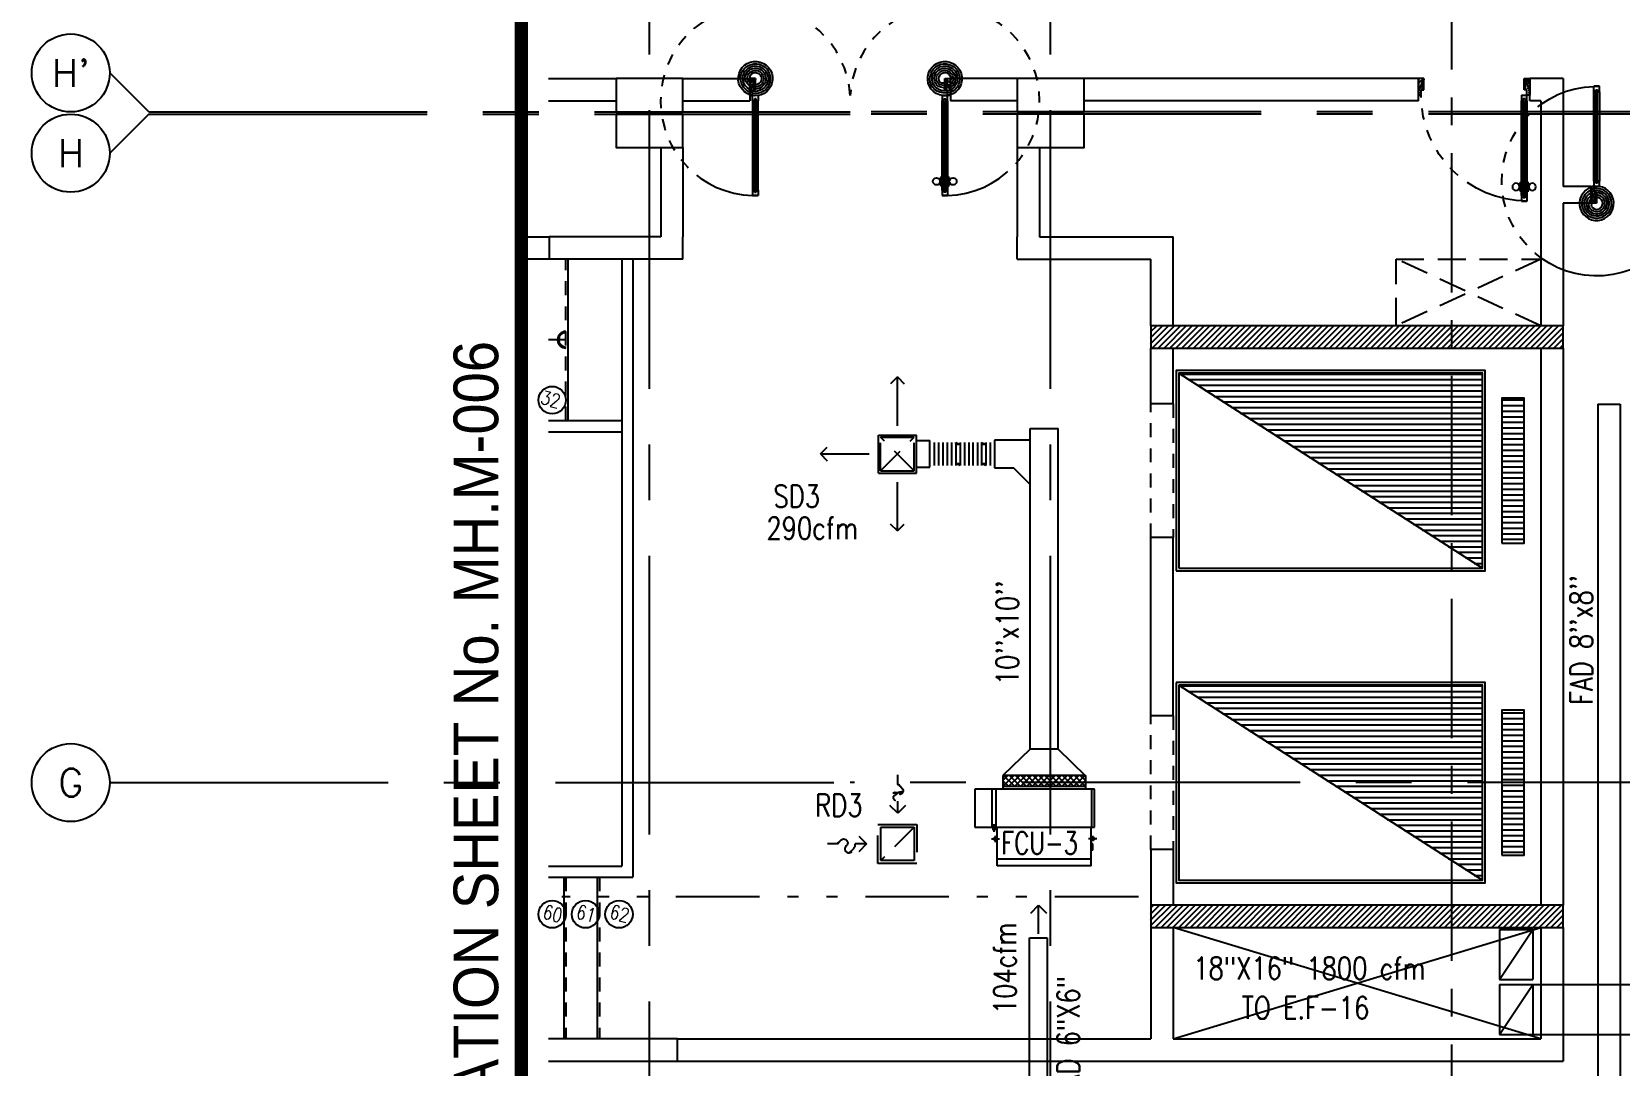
# Model space of a CAD drawing. Extents: x 417866231.7 to 417866328.5, y 43498046.7 to 43498124.2.
# Drawn here: x 417866231.69 to 417866245.95, y 43498072.64 to 43498081.93 of the extents above; entities that cross this region are included whole.
import ezdxf
from ezdxf.enums import TextEntityAlignment as Align

# ---------------------------------------------------------------- set-up
doc = ezdxf.new("R2010")
doc.units = 0
doc.header["$MEASUREMENT"] = 0
for name, pattern in [('2DASHES', [1.7, 0.75, -0.25, 0.1, -0.25, 0.1, -0.25]), ('CENTER', [2, 1.25, -0.25, 0.25, -0.25]), ('CENTER2', [1.125, 0.75, -0.125, 0.125, -0.125]), ('CENTERX2', [4, 2.5, -0.5, 0.5, -0.5]), ('HIDDEN', [0.375, 0.25, -0.125]), ('HIDDEN2', [0.1875, 0.125, -0.0625])]:
    doc.linetypes.add(name, pattern=pattern)
doc.layers.get('0').update_dxf_attribs({"linetype": 'CONTINUOUS'})
for name, color, linetype in [('AX', 9, 'CONTINUOUS'), ('AX-CR', 7, 'CONTINUOUS'), ('AX-TXT', 2, 'CONTINUOUS'), ('AXES', 11, 'CENTERX2'), ('AXES1', 11, 'CENTER'), ('COL', 7, 'CONTINUOUS'), ('DOOR', 9, 'CONTINUOUS'), ('DUCT', 6, 'CONTINUOUS'), ('ELEV', 2, 'CONTINUOUS'), ('EXDUCT', 10, 'CONTINUOUS'), ('FCU', 6, 'CONTINUOUS'), ('HAT', 11, 'CONTINUOUS'), ('HIDDEN', 9, 'HIDDEN2'), ('IND-ES-L', 4, '2DASHES'), ('LIFTS', 9, 'CONTINUOUS'), ('M-AC-FLEX', 7, 'CONTINUOUS'), ('M-EGU.', 2, 'CONTINUOUS'), ('M-TEXT', 2, 'CONTINUOUS'), ('SHAFT', 9, 'CONTINUOUS'), ('STR', 9, 'CONTINUOUS'), ('STR-H', 8, 'HIDDEN2'), ('TEXT-A', 2, 'CONTINUOUS'), ('TXT1', 2, 'CONTINUOUS'), ('WALL', 9, 'CONTINUOUS')]:
    doc.layers.add(name, color=color, linetype=linetype)
doc.styles.add('ROMANS', font='ROMANS.shx', dxfattribs={"width": 0.6})
doc.styles.add('TTXT', font='ARIAL.TTF', dxfattribs={"width": 0.6})

# ---------------------------------------------------------------- blocks, each defined once
blk = doc.blocks.new('D1000')
at = {"layer": 'DOOR', "color": 7, "linetype": 'ByBlock'}
for p, q in [((0, 0), (-150, 0)), ((-150, 0), (-150, -25)), ((-150, 0), (0, 0)), ((0, -50), (-114, 0)), ((0, -50), (-40, 0)), ((0, -50), (0, 0)), ((-1050, -25), (-1100, -25)), ((-1100, -75), (-1100, -25)), ((-1100, -25), (-1100, -75)), ((-1050, -75), (-1100, -75)), ((-1050, -42), (-1070, -42)), ((-1070, -42), (-1070, -58)), ((-1050, -58), (-1070, -58)), ((-1050, -25), (-1050, -42)), ((-1050, -58), (-1050, -75)), ((-928, -18), (-1018, -18)), ((-1018, -25), (-1018, -18)), ((-1018, -75), (-1018, -82)), ((-928, -82), (-1018, -82)), ((-1005, -9), (-940, -9)), ((-1005, -18), (-1005, -9)), ((-1005, -18), (-940, -18)), ((-1005, -82), (-940, -82)), ((-1005, -82), (-1005, -91)), ((-1005, -91), (-940, -91)), ((-940, -18), (-940, -9)), ((-940, -82), (-940, -91)), ((-928, -25), (-928, -18)), ((-928, -75), (-928, -82)), ((-200, -42), (-200, -25)), ((-200, -25), (-150, -25)), ((-180, -42), (-200, -42)), ((-200, -75), (-200, -58)), ((-200, -58), (-180, -58)), ((-150, -75), (-200, -75)), ((-180, -58), (-180, -42)), ((-150, -75), (-150, -25)), ((-150, -25), (-100, -25)), ((-100, -25), (-100, -50)), ((0, -50), (-100, -37)), ((-100, -50), (0, -50)), ((-150, -975), (-100, -975)), ((-150, -1000), (-150, -975)), ((0, -950), (-114, -1000)), ((-100, -975), (-100, -950)), ((0, -950), (-100, -963)), ((-100, -950), (0, -950)), ((0, -950), (-40, -1000)), ((0, -950), (0, -1000)), ((-150, -1000), (0, -1000)), ((0, -1000), (-150, -1000))]:
    blk.add_line(p, q, dxfattribs=at)
at = {"layer": 'DOOR', "linetype": 'ByBlock'}
for p, q in [((-200, -25), (-1050, -25)), ((-200, -42), (-1050, -42)), ((-200, -58), (-1050, -58)), ((-1050, -75), (-200, -75))]:
    blk.add_line(p, q, dxfattribs=at)
at = {"layer": 'DOOR', "color": 7, "linetype": 'ByBlock'}
for centre in [(-973, 23), (-973, -124)]:
    blk.add_circle(centre, 32.4, dxfattribs=at)
for centre, radius, start, end in [((0, -50), 134, 158.1598, 169.28), ((0, -50), 74.4, 137.7764, 180), ((0, -50), 54.4, 113.2074, 180), ((0, -50), 154, 161.1053, 166.2858), ((0, -50), 114, 154.0838, 167.3774), ((0, -50), 94.4, 148.0182, 180), ((0, -50), 34.4, 90, 180), ((0, -50), 14.4, 90, 180), ((0, -950), 154, 193.7142, 198.8947), ((0, -950), 134, 190.72, 201.8402), ((0, -950), 94.4, 180, 211.9818), ((0, -950), 74.4, 180, 222.2236), ((0, -950), 54.4, 180, 246.7926), ((0, -950), 34.4, 180, 270), ((0, -950), 14.4, 180, 270)]:
    blk.add_arc(centre, radius, start, end, dxfattribs=at)
at = {"layer": 'DOOR', "linetype": 'HIDDEN', "ltscale": 0.5}
blk.add_arc((-149, -24), 951, 180.0434, 269.9667, dxfattribs=at)
blk = doc.blocks.new('A$C272A55A0')
at = {"layer": 'DOOR', "color": 0, "linetype": 'ByBlock'}
for p, q in [((0, 900), (0, 1050)), ((50, 1050), (0, 1050)), ((50, 950), (50, 1050)), ((1750, 950), (1750, 1050)), ((1750, 1050), (1800, 1050)), ((1800, 1050), (1800, 900)), ((0, 900), (25, 900)), ((25, 950), (50, 950)), ((25, 900), (25, 950)), ((75, 900), (25, 900)), ((25, 850), (25, 900)), ((58, 870), (42, 870)), ((42, 870), (42, 850)), ((58, 850), (58, 870)), ((75, 900), (75, 850)), ((1725, 900), (1775, 900)), ((1725, 900), (1725, 850)), ((1742, 870), (1758, 870)), ((1742, 850), (1742, 870)), ((1775, 950), (1750, 950)), ((1758, 870), (1758, 850)), ((1775, 900), (1775, 950)), ((1800, 900), (1775, 900)), ((1775, 850), (1775, 900)), ((42, 850), (25, 850)), ((75, 850), (58, 850)), ((1725, 850), (1742, 850)), ((1758, 850), (1775, 850)), ((1718, 160), (1709, 160)), ((1709, 95), (1709, 160)), ((1725, 173), (1718, 173)), ((1718, 173), (1718, 83)), ((1718, 95), (1718, 160)), ((1775, 173), (1782, 173)), ((1782, 173), (1782, 83)), ((1782, 160), (1791, 160)), ((1782, 95), (1782, 160)), ((1791, 95), (1791, 160)), ((25, 50), (42, 50)), ((25, 50), (25, 0)), ((25, 0), (75, 0)), ((75, 0), (25, 0)), ((42, 50), (42, 30)), ((42, 30), (58, 30)), ((58, 50), (75, 50)), ((58, 50), (58, 30)), ((75, 50), (75, 0)), ((1718, 95), (1709, 95)), ((1725, 83), (1718, 83)), ((1742, 50), (1725, 50)), ((1725, 50), (1725, 0)), ((1775, 0), (1725, 0)), ((1725, 0), (1775, 0)), ((1742, 50), (1742, 30)), ((1758, 30), (1742, 30)), ((1775, 50), (1758, 50)), ((1758, 50), (1758, 30)), ((1775, 83), (1782, 83)), ((1775, 50), (1775, 0)), ((1782, 95), (1791, 95))]:
    blk.add_line(p, q, dxfattribs=at)
at = {"layer": 'DOOR', "color": 9, "linetype": 'ByBlock'}
for p, q in [((50, 1050), (0, 1010)), ((50, 1050), (0, 937)), ((50, 1050), (37, 950)), ((1750, 1050), (1800, 1010)), ((1750, 1050), (1800, 937)), ((1750, 1050), (1763, 950))]:
    blk.add_line(p, q, dxfattribs=at)
at = {"layer": 'DOOR', "linetype": 'ByBlock'}
for p, q in [((25, 850), (25, 50)), ((42, 850), (42, 50)), ((58, 850), (58, 50)), ((75, 50), (75, 850)), ((1725, 50), (1725, 850)), ((1742, 850), (1742, 50)), ((1758, 850), (1758, 50)), ((1775, 850), (1775, 50))]:
    blk.add_line(p, q, dxfattribs=at)
at = {"layer": 'DOOR', "color": 0, "linetype": 'ByBlock'}
for centre in [(1676, 128), (1824, 128)]:
    blk.add_circle(centre, 32.4, dxfattribs=at)
at = {"layer": 'DOOR', "color": 9, "linetype": 'ByBlock'}
for centre, radius, start, end in [((50, 1050), 54.4, 203.2074, 270), ((50, 1050), 34.4, 180, 270), ((50, 1050), 14.4, 180, 270), ((1750, 1050), 14.4, 270, 0), ((1750, 1050), 34.4, 270, 0), ((1750, 1050), 54.4, 270, 336.7926), ((50, 1050), 74.4, 227.7764, 270), ((50, 1050), 94.4, 238.0182, 270), ((50, 1050), 114, 244.0838, 257.3774), ((50, 1050), 134, 248.1598, 259.28), ((50, 1050), 154, 251.1053, 256.2858), ((1750, 1050), 74.4, 270, 312.2236), ((1750, 1050), 94.4, 270, 301.9818), ((1750, 1050), 114, 282.6226, 295.9162), ((1750, 1050), 134, 280.72, 291.8402), ((1750, 1050), 154, 283.7142, 288.8947)]:
    blk.add_arc(centre, radius, start, end, dxfattribs=at)
at = {"layer": 'DOOR', "linetype": 'HIDDEN', "ltscale": 0.5}
for centre, start, end in [((50, 851), 268.3174, 3.2965), ((1750, 851), 176.7035, 271.6826)]:
    blk.add_arc(centre, 851, start, end, dxfattribs=at)
at = {"layer": 'WALL', "linetype": 'ByBlock'}
blk.add_line((1800, 900), (1800, 1050), dxfattribs=at)
blk = doc.blocks.new('*X52')
at = {"color": 0}
for p, q in [((503899, 131750), (506612, 131750)), ((503977, 131700), (506612, 131700)), ((504055, 131650), (506612, 131650)), ((504132, 131600), (506612, 131600)), ((504210, 131550), (506612, 131550)), ((504288, 131500), (506612, 131500)), ((504366, 131450), (506612, 131450)), ((504444, 131400), (506612, 131400)), ((504522, 131350), (506612, 131350)), ((504600, 131300), (506612, 131300)), ((504677, 131250), (506612, 131250)), ((504755, 131200), (506612, 131200)), ((504833, 131150), (506612, 131150)), ((504911, 131100), (506612, 131100)), ((504989, 131050), (506612, 131050)), ((505067, 131000), (506612, 131000)), ((505145, 130950), (506612, 130950)), ((505222, 130900), (506612, 130900)), ((505300, 130850), (506612, 130850)), ((505378, 130800), (506612, 130800)), ((505456, 130750), (506612, 130750)), ((505534, 130700), (506612, 130700)), ((505612, 130650), (506612, 130650)), ((505690, 130600), (506612, 130600)), ((505767, 130550), (506612, 130550)), ((505845, 130500), (506612, 130500)), ((505923, 130450), (506612, 130450)), ((506001, 130400), (506612, 130400)), ((506079, 130350), (506612, 130350)), ((506157, 130300), (506612, 130300)), ((506235, 130250), (506612, 130250)), ((506312, 130200), (506612, 130200)), ((506390, 130150), (506612, 130150)), ((506468, 130100), (506612, 130100)), ((506546, 130050), (506612, 130050))]:
    blk.add_line(p, q, dxfattribs=at)
blk = doc.blocks.new('C5')
at = {"layer": 'HAT', "linetype": 'ByBlock'}
h = blk.add_hatch(dxfattribs=at)
h.set_pattern_fill('ANSI31', color=256, scale=300, style=0)
h.set_pattern_definition([(45, (-223356.182, -51411.005), (-26.516504, 26.516504), [])])
h.paths.add_polyline_path([(300, 300), (0, 300), (0, 0), (300, 0)])
h.paths.add_polyline_path([(600, 300), (300, 300), (300, 0), (600, 0)])
at = {"layer": 'COL'}
blk.add_lwpolyline([(600, 300), (0, 300), (0, 0), (600, 0)], close=True, dxfattribs=at)
blk = doc.blocks.new('*X51')
at = {"color": 0}
for p, q in [((140176, 227700), (140376, 227700)), ((140176, 227650), (140376, 227650)), ((140176, 227600), (140376, 227600)), ((140176, 227550), (140376, 227550)), ((140176, 227500), (140376, 227500)), ((140176, 227450), (140376, 227450)), ((140176, 227400), (140376, 227400)), ((140176, 227350), (140376, 227350)), ((140176, 227300), (140376, 227300)), ((140176, 227250), (140376, 227250)), ((140176, 227200), (140376, 227200)), ((140176, 227150), (140376, 227150)), ((140176, 227100), (140376, 227100)), ((140176, 227050), (140376, 227050)), ((140176, 227000), (140376, 227000)), ((140176, 226950), (140376, 226950)), ((140176, 226900), (140376, 226900)), ((140176, 226850), (140376, 226850)), ((140176, 226800), (140376, 226800)), ((140176, 226750), (140376, 226750)), ((140176, 226700), (140376, 226700)), ((140176, 226650), (140376, 226650)), ((140176, 226600), (140376, 226600)), ((140176, 226550), (140376, 226550)), ((140176, 226500), (140376, 226500)), ((140176, 226450), (140376, 226450))]:
    blk.add_line(p, q, dxfattribs=at)
blk = doc.blocks.new('*X57')
at = {"color": 0}
for p, q in [((197839, 143639), (197999, 143800)), ((197839, 143692), (197946, 143800)), ((197839, 143745), (197893, 143800)), ((197853, 143600), (198053, 143800)), ((197906, 143600), (198106, 143800)), ((197959, 143600), (198159, 143800)), ((198012, 143600), (198212, 143800)), ((198065, 143600), (198265, 143800)), ((198118, 143600), (198318, 143800)), ((198171, 143600), (198371, 143800)), ((198224, 143600), (198424, 143800)), ((198277, 143600), (198477, 143800)), ((198330, 143600), (198530, 143800)), ((198383, 143600), (198583, 143800)), ((198436, 143600), (198636, 143800)), ((198489, 143600), (198689, 143800)), ((198542, 143600), (198742, 143800)), ((198595, 143600), (198795, 143800)), ((198648, 143600), (198848, 143800)), ((198701, 143600), (198901, 143800)), ((198754, 143600), (198954, 143800)), ((198807, 143600), (199007, 143800)), ((198860, 143600), (199060, 143800)), ((198913, 143600), (199113, 143800)), ((198966, 143600), (199166, 143800)), ((199019, 143600), (199219, 143800)), ((199072, 143600), (199272, 143800)), ((199125, 143600), (199325, 143800)), ((199178, 143600), (199378, 143800)), ((199231, 143600), (199431, 143800)), ((199284, 143600), (199484, 143800)), ((199337, 143600), (199537, 143800)), ((199390, 143600), (199590, 143800)), ((199443, 143600), (199643, 143800)), ((199497, 143600), (199697, 143800)), ((199550, 143600), (199750, 143800)), ((199603, 143600), (199803, 143800)), ((199656, 143600), (199856, 143800)), ((199709, 143600), (199909, 143800)), ((199762, 143600), (199962, 143800)), ((199815, 143600), (200015, 143800)), ((199868, 143600), (200068, 143800)), ((199921, 143600), (200121, 143800)), ((199974, 143600), (200174, 143800)), ((200027, 143600), (200227, 143800)), ((200080, 143600), (200280, 143800)), ((200133, 143600), (200333, 143800)), ((200186, 143600), (200386, 143800)), ((200239, 143600), (200439, 143800)), ((200292, 143600), (200492, 143800)), ((200345, 143600), (200545, 143800)), ((200398, 143600), (200598, 143800)), ((200451, 143600), (200651, 143800)), ((200504, 143600), (200704, 143800)), ((200557, 143600), (200757, 143800)), ((200610, 143600), (200810, 143800)), ((200663, 143600), (200863, 143800)), ((200716, 143600), (200916, 143800)), ((200769, 143600), (200969, 143800)), ((200822, 143600), (201022, 143800)), ((200875, 143600), (201075, 143800)), ((200928, 143600), (201128, 143800)), ((200981, 143600), (201181, 143800)), ((201034, 143600), (201234, 143800)), ((201088, 143600), (201288, 143800)), ((201141, 143600), (201341, 143800)), ((201194, 143600), (201394, 143800)), ((201247, 143600), (201447, 143800)), ((201300, 143600), (201500, 143800)), ((201353, 143600), (201539, 143786)), ((201406, 143600), (201539, 143733)), ((201459, 143600), (201539, 143680)), ((201512, 143600), (201539, 143627))]:
    blk.add_line(p, q, dxfattribs=at)
blk = doc.blocks.new('*X62')
at = {"color": 0}
for p, q in [((197839, 138813), (198025, 139000)), ((197839, 138866), (197972, 139000)), ((197839, 138919), (197919, 139000)), ((197839, 138972), (197866, 139000)), ((197879, 138800), (198079, 139000)), ((197932, 138800), (198132, 139000)), ((197985, 138800), (198185, 139000)), ((198038, 138800), (198238, 139000)), ((198091, 138800), (198291, 139000)), ((198144, 138800), (198344, 139000)), ((198197, 138800), (198397, 139000)), ((198250, 138800), (198450, 139000)), ((198303, 138800), (198503, 139000)), ((198356, 138800), (198556, 139000)), ((198409, 138800), (198609, 139000)), ((198462, 138800), (198662, 139000)), ((198515, 138800), (198715, 139000)), ((198568, 138800), (198768, 139000)), ((198621, 138800), (198821, 139000)), ((198674, 138800), (198874, 139000)), ((198727, 138800), (198927, 139000)), ((198780, 138800), (198980, 139000)), ((198833, 138800), (199033, 139000)), ((198886, 138800), (199086, 139000)), ((198939, 138800), (199139, 139000)), ((198992, 138800), (199192, 139000)), ((199045, 138800), (199245, 139000)), ((199098, 138800), (199298, 139000)), ((199151, 138800), (199351, 139000)), ((199204, 138800), (199404, 139000)), ((199257, 138800), (199457, 139000)), ((199310, 138800), (199510, 139000)), ((199363, 138800), (199563, 139000)), ((199416, 138800), (199616, 139000)), ((199469, 138800), (199669, 139000)), ((199523, 138800), (199723, 139000)), ((199576, 138800), (199776, 139000)), ((199629, 138800), (199829, 139000)), ((199682, 138800), (199882, 139000)), ((199735, 138800), (199935, 139000)), ((199788, 138800), (199988, 139000)), ((199841, 138800), (200041, 139000)), ((199894, 138800), (200094, 139000)), ((199947, 138800), (200147, 139000)), ((200000, 138800), (200200, 139000)), ((200053, 138800), (200253, 139000)), ((200106, 138800), (200306, 139000)), ((200159, 138800), (200359, 139000)), ((200212, 138800), (200412, 139000)), ((200265, 138800), (200465, 139000)), ((200318, 138800), (200518, 139000)), ((200371, 138800), (200571, 139000)), ((200424, 138800), (200624, 139000)), ((200477, 138800), (200677, 139000)), ((200530, 138800), (200730, 139000)), ((200583, 138800), (200783, 139000)), ((200636, 138800), (200836, 139000)), ((200689, 138800), (200889, 139000)), ((200742, 138800), (200942, 139000)), ((200795, 138800), (200995, 139000)), ((200848, 138800), (201048, 139000)), ((200901, 138800), (201101, 139000)), ((200954, 138800), (201154, 139000)), ((201007, 138800), (201207, 139000)), ((201060, 138800), (201260, 139000)), ((201114, 138800), (201314, 139000)), ((201167, 138800), (201367, 139000)), ((201220, 138800), (201420, 139000)), ((201273, 138800), (201473, 139000)), ((201326, 138800), (201526, 139000)), ((201379, 138800), (201539, 138960)), ((201432, 138800), (201539, 138907)), ((201485, 138800), (201539, 138854))]:
    blk.add_line(p, q, dxfattribs=at)
blk = doc.blocks.new('AXL')
at = {"layer": 'AX-CR'}
blk.add_circle((-350, 0), 350, dxfattribs=at)
at = {"layer": 'AX-TXT', "style": 'ROMANS'}
blk.add_attdef('AX', text='', height=250, dxfattribs=at).set_placement((-350, 0), align=Align.MIDDLE)
blk = doc.blocks.new('*X29')
at = {"color": 0}
for p, q in [((16890, -2467), (16943, -2414)), ((16890, -2520), (16990, -2420)), ((16990, -2512), (16892, -2414)), ((16990, -2459), (16945, -2414)), ((16990, -2565), (16890, -2465)), ((16890, -2573), (16990, -2473)), ((16990, -2619), (16890, -2519)), ((16890, -2626), (16990, -2526)), ((16990, -2672), (16890, -2572)), ((16890, -2679), (16990, -2579)), ((16990, -2725), (16890, -2625)), ((16890, -2732), (16990, -2632)), ((16990, -2778), (16890, -2678)), ((16890, -2785), (16990, -2685)), ((16990, -2831), (16890, -2731)), ((16890, -2838), (16990, -2738)), ((16990, -2884), (16890, -2784)), ((16890, -2891), (16990, -2791)), ((16990, -2937), (16890, -2837)), ((16890, -2944), (16990, -2844)), ((16990, -2990), (16890, -2890)), ((16890, -2997), (16990, -2897)), ((16990, -3043), (16890, -2943)), ((16890, -3050), (16990, -2950)), ((16990, -3096), (16890, -2996)), ((16890, -3103), (16990, -3003)), ((16990, -3149), (16890, -3049)), ((16944, -3155), (16890, -3102)), ((16892, -3155), (16990, -3056)), ((16945, -3155), (16990, -3109))]:
    blk.add_line(p, q, dxfattribs=at)
blk = doc.blocks.new('WHE06')
at = {"color": 3}
for p, q in [((689, 622), (346, 622)), ((346, 622), (346, 469)), ((689, 469), (689, 622)), ((212, 437), (269, 437)), ((232, 452), (232, 422)), ((232, 452), (252, 452)), ((242, 472), (242, 399)), ((252, 452), (252, 422)), ((305, 448), (373, 448)), ((321, 458), (321, 438)), ((321, 458), (346, 458)), ((321, 438), (346, 438)), ((346, 430), (689, 430)), ((60, -422), (60, 422)), ((811, 371), (689, 371)), ((711, -371), (711, 371)), ((811, -371), (811, 371)), ((142, -437), (142, -422)), ((197, -437), (197, -422)), ((232, -452), (232, -422)), ((242, -472), (242, -399)), ((252, -452), (252, -422)), ((811, -371), (689, -371)), ((142, -437), (197, -437)), ((221, -437), (269, -437)), ((232, -452), (252, -452)), ((346, -430), (689, -430))]:
    blk.add_line(p, q, dxfattribs=at)
at = {"color": 6}
for p, q in [((346, 469), (346, -451)), ((689, 469), (346, 469)), ((689, -451), (689, 469)), ((0, -422), (0, 422)), ((0, 422), (346, 422)), ((0, -422), (346, -422)), ((346, -451), (689, -451))]:
    blk.add_line(p, q, dxfattribs=at)
at = {"color": 11}
blk.add_blockref('*X29', (-16179, 2784), dxfattribs=at)

msp = doc.modelspace()

# ---------------------------------------------------------------- linework, layer by layer
at = {"layer": 'AXES'}
for p, q in [((417866237.239, 43498046.724), (417866237.239, 43498123.537)), ((417866240.839, 43498046.724), (417866240.839, 43498123.537)), ((417866232.744, 43498081.209), (417866232.394, 43498081.559)), ((417866232.744, 43498081.189), (417866232.394, 43498080.839)), ((417866232.744, 43498081.209), (417866239.039, 43498081.209)), ((417866232.744, 43498081.189), (417866239.039, 43498081.189)), ((417866306.729, 43498081.209), (417866239.039, 43498081.209)), ((417866306.729, 43498081.189), (417866239.039, 43498081.189)), ((417866232.394, 43498075.189), (417866239.039, 43498075.189)), ((417866307.079, 43498075.189), (417866239.039, 43498075.189))]:
    msp.add_line(p, q, dxfattribs=at)
at = {"layer": 'AXES1'}
msp.add_line((417866244.439, 43498053.589), (417866244.439, 43498112.409), dxfattribs=at)
at = {"layer": 'COL'}
for p, q in [((417866237.489, 43498072.889), (417866241.739, 43498072.889)), ((417866237.489, 43498072.689), (417866241.739, 43498072.689))]:
    msp.add_line(p, q, dxfattribs=at)
for points in [[(417866236.114, 43498080.089), (417866236.339, 43498080.089), (417866236.339, 43498079.889), (417866236.131, 43498079.889)], [(417866242.303, 43498074.089), (417866241.739, 43498074.089), (417866241.739, 43498073.889)], [(417866245.439, 43498073.889), (417866245.439, 43498074.089)], [(417866236.332, 43498072.689), (417866237.489, 43498072.689), (417866237.489, 43498072.889), (417866236.332, 43498072.889)]]:
    msp.add_lwpolyline(points, dxfattribs=at)
for points in [[(417866241.739, 43498079.289), (417866241.739, 43498079.089), (417866245.439, 43498079.089), (417866245.439, 43498079.289)], [(417866241.739, 43498074.089), (417866241.739, 43498073.889), (417866245.439, 43498073.889), (417866245.439, 43498074.089)]]:
    msp.add_lwpolyline(points, close=True, dxfattribs=at)
at = {"layer": 'DUCT', "linetype": 'ByBlock'}
for p, q in [((417866245.75, 43498078.585), (417866245.95, 43498078.585)), ((417866245.75, 43498078.585), (417866245.75, 43498072.151)), ((417866245.95, 43498078.585), (417866245.95, 43498072.151)), ((417866240.655, 43498075.489), (417866240.655, 43498078.368)), ((417866240.655, 43498078.368), (417866240.905, 43498078.368)), ((417866240.905, 43498075.489), (417866240.905, 43498078.368)), ((417866240.655, 43498075.489), (417866240.409, 43498075.254)), ((417866240.905, 43498075.489), (417866240.655, 43498075.489)), ((417866240.905, 43498075.489), (417866241.15, 43498075.254))]:
    msp.add_line(p, q, dxfattribs=at)
at = {"layer": 'DUCT'}
for p, q in [((417866240.336, 43498078.264), (417866240.336, 43498078.014)), ((417866240.655, 43498078.264), (417866240.336, 43498078.264)), ((417866240.336, 43498078.014), (417866240.505, 43498078.014)), ((417866240.655, 43498077.864), (417866240.505, 43498078.014)), ((417866240.648, 43498073.796), (417866240.808, 43498073.796)), ((417866240.648, 43498070.963), (417866240.648, 43498073.796)), ((417866240.808, 43498073.796), (417866240.808, 43498071.043))]:
    msp.add_line(p, q, dxfattribs=at)
at = {"layer": 'ELEV', "linetype": 'CENTER2', "const_width": 0.12}
msp.add_lwpolyline([(417866236.089, 43498051.27), (417866236.089, 43498114.809)], dxfattribs=at)
at = {"layer": 'EXDUCT', "linetype": 'ByBlock'}
for p, q in [((417866244.867, 43498073.871), (417866245.167, 43498073.871)), ((417866244.867, 43498073.871), (417866244.867, 43498073.421)), ((417866245.167, 43498073.871), (417866245.167, 43498073.421)), ((417866244.867, 43498073.421), (417866245.167, 43498073.421)), ((417866244.867, 43498073.378), (417866244.867, 43498072.928)), ((417866244.867, 43498073.378), (417866248.178, 43498073.378)), ((417866245.167, 43498073.378), (417866245.167, 43498072.928)), ((417866244.867, 43498072.928), (417866248.178, 43498072.928))]:
    msp.add_line(p, q, dxfattribs=at)
at = {"layer": 'EXDUCT', "color": 2, "linetype": 'ByBlock'}
for p, q in [((417866244.867, 43498073.421), (417866245.167, 43498073.871)), ((417866244.867, 43498072.928), (417866245.167, 43498073.378))]:
    msp.add_line(p, q, dxfattribs=at)
at = {"layer": 'HIDDEN'}
for p, q in [((417866241.739, 43498077.389), (417866241.739, 43498078.589)), ((417866241.739, 43498077.389), (417866241.739, 43498078.589)), ((417866241.939, 43498078.589), (417866241.939, 43498077.389)), ((417866241.939, 43498078.589), (417866241.939, 43498077.389)), ((417866241.739, 43498074.589), (417866241.739, 43498075.789)), ((417866241.739, 43498074.589), (417866241.739, 43498075.789)), ((417866241.939, 43498075.789), (417866241.939, 43498074.589)), ((417866241.939, 43498075.789), (417866241.939, 43498074.589))]:
    msp.add_line(p, q, dxfattribs=at)
at = {"layer": 'IND-ES-L'}
msp.add_line((417866241.626, 43498074.165), (417866236.451, 43498074.165), dxfattribs=at)
at = {"layer": 'LIFTS'}
for p, q in [((417866241.989, 43498078.864), (417866244.714, 43498077.114)), ((417866241.989, 43498076.064), (417866244.714, 43498074.314))]:
    msp.add_line(p, q, dxfattribs=at)
for points in [[(417866241.964, 43498077.089), (417866244.739, 43498077.089), (417866244.739, 43498078.889), (417866241.964, 43498078.889)], [(417866241.989, 43498077.114), (417866244.714, 43498077.114), (417866244.714, 43498078.864), (417866241.989, 43498078.864)], [(417866244.889, 43498077.339), (417866245.089, 43498077.339), (417866245.089, 43498078.639), (417866244.889, 43498078.639)], [(417866241.964, 43498076.089), (417866241.964, 43498074.289), (417866244.739, 43498074.289), (417866244.739, 43498076.089)], [(417866241.989, 43498076.064), (417866241.989, 43498074.314), (417866244.714, 43498074.314), (417866244.714, 43498076.064)], [(417866244.889, 43498074.539), (417866245.089, 43498074.539), (417866245.089, 43498075.839), (417866244.889, 43498075.839)]]:
    msp.add_lwpolyline(points, close=True, dxfattribs=at)
at = {"layer": 'M-AC-FLEX', "color": 11}
for p, q in [((417866239.793, 43498078.243), (417866239.793, 43498078.035)), ((417866239.832, 43498078.243), (417866239.832, 43498078.035)), ((417866239.871, 43498078.243), (417866239.871, 43498078.035)), ((417866239.91, 43498078.243), (417866239.91, 43498078.035)), ((417866239.949, 43498078.243), (417866239.949, 43498078.035)), ((417866239.987, 43498078.243), (417866239.987, 43498078.035)), ((417866239.987, 43498078.243), (417866239.987, 43498078.035)), ((417866240.026, 43498078.243), (417866240.026, 43498078.035)), ((417866240.026, 43498078.243), (417866240.026, 43498078.035)), ((417866240.065, 43498078.243), (417866240.065, 43498078.035)), ((417866240.065, 43498078.243), (417866240.065, 43498078.035)), ((417866240.104, 43498078.243), (417866240.104, 43498078.035)), ((417866240.104, 43498078.243), (417866240.104, 43498078.035)), ((417866240.104, 43498078.243), (417866240.104, 43498078.035)), ((417866240.104, 43498078.243), (417866240.104, 43498078.035)), ((417866240.142, 43498078.243), (417866240.142, 43498078.035)), ((417866240.142, 43498078.243), (417866240.142, 43498078.035)), ((417866240.142, 43498078.243), (417866240.142, 43498078.035)), ((417866240.142, 43498078.243), (417866240.142, 43498078.035)), ((417866240.181, 43498078.243), (417866240.181, 43498078.035)), ((417866240.181, 43498078.243), (417866240.181, 43498078.035)), ((417866240.219, 43498078.243), (417866240.219, 43498078.035)), ((417866240.219, 43498078.243), (417866240.219, 43498078.035)), ((417866240.258, 43498078.243), (417866240.258, 43498078.035)), ((417866240.258, 43498078.243), (417866240.258, 43498078.035)), ((417866240.297, 43498078.243), (417866240.297, 43498078.035)), ((417866240.336, 43498078.243), (417866240.336, 43498078.035))]:
    msp.add_line(p, q, dxfattribs=at)
at = {"layer": 'M-AC-FLEX'}
for points in [[(417866239.754, 43498078.243, 1), (417866239.793, 43498078.243, -1), (417866239.832, 43498078.243)], [(417866239.871, 43498078.243, -1), (417866239.832, 43498078.243, 1), (417866239.793, 43498078.243)], [(417866239.793, 43498078.243, -1), (417866239.832, 43498078.243)], [(417866239.832, 43498078.243, 1), (417866239.793, 43498078.243)], [(417866239.832, 43498078.243, 1), (417866239.871, 43498078.243, -1), (417866239.91, 43498078.243, 1), (417866239.949, 43498078.243, -1.018005), (417866239.987, 43498078.243)], [(417866240.104, 43498078.243, -1), (417866240.065, 43498078.243, 1.018005), (417866240.026, 43498078.243)], [(417866240.065, 43498078.243, 1), (417866240.104, 43498078.243, -1.018005), (417866240.142, 43498078.243)], [(417866240.181, 43498078.243, -1), (417866240.142, 43498078.243, 1.018005), (417866240.104, 43498078.243)], [(417866240.142, 43498078.243, 1), (417866240.181, 43498078.243, -1.018005), (417866240.219, 43498078.243)], [(417866240.336, 43498078.243, 0.000618), (417866240.336, 43498078.243, -1), (417866240.297, 43498078.243, 1.018005), (417866240.258, 43498078.243)], [(417866239.754, 43498078.035, -1), (417866239.793, 43498078.035, 1), (417866239.832, 43498078.035)], [(417866239.871, 43498078.035, 1), (417866239.832, 43498078.035, -1), (417866239.793, 43498078.035)], [(417866239.793, 43498078.035, 1.000001), (417866239.832, 43498078.035)], [(417866239.832, 43498078.035, -1.000001), (417866239.793, 43498078.035)], [(417866239.832, 43498078.035, -1), (417866239.871, 43498078.035, 1), (417866239.91, 43498078.035, -1), (417866239.949, 43498078.035, 1.018005), (417866239.987, 43498078.035)], [(417866240.104, 43498078.035, 1), (417866240.065, 43498078.035, -1.018005), (417866240.026, 43498078.035)], [(417866240.065, 43498078.035, -1), (417866240.104, 43498078.035, 1.018005), (417866240.142, 43498078.035)], [(417866240.181, 43498078.035, 1), (417866240.142, 43498078.035, -1.018005), (417866240.104, 43498078.035)], [(417866240.142, 43498078.035, -1), (417866240.181, 43498078.035, 1.018005), (417866240.219, 43498078.035)], [(417866240.336, 43498078.035, -0.000618), (417866240.336, 43498078.035, 1), (417866240.297, 43498078.035, -1.018005), (417866240.258, 43498078.035)]]:
    msp.add_lwpolyline(points, format="xyb", dxfattribs=at)
for centre, start, end in [((417866240.007, 43498078.243), 180, 331.5686), ((417866240.007, 43498078.243), 208.4314, 0), ((417866240.239, 43498078.243), 180, 331.5686), ((417866240.239, 43498078.243), 208.4314, 0), ((417866240.007, 43498078.035), 28.4314, 180.0178), ((417866240.007, 43498078.035), 28.4314, 180.0178), ((417866240.007, 43498078.035), 359.9822, 151.5686), ((417866240.007, 43498078.035), 359.9822, 151.5686), ((417866240.239, 43498078.035), 28.4314, 180.0178), ((417866240.239, 43498078.035), 28.4314, 180.0178), ((417866240.239, 43498078.035), 359.9822, 151.5686), ((417866240.239, 43498078.035), 359.9822, 151.5686)]:
    msp.add_arc(centre, 0.0195, start, end, dxfattribs=at)
at = {"layer": 'M-EGU.'}
for p, q in [((417866239.464, 43498078.83), (417866239.403, 43498078.769)), ((417866239.464, 43498078.391), (417866239.464, 43498078.83)), ((417866239.464, 43498078.83), (417866239.525, 43498078.769)), ((417866239.293, 43498078.309), (417866239.634, 43498078.309)), ((417866239.293, 43498077.968), (417866239.293, 43498078.309)), ((417866239.634, 43498077.968), (417866239.634, 43498078.309)), ((417866238.772, 43498078.139), (417866238.834, 43498078.2)), ((417866238.772, 43498078.139), (417866239.211, 43498078.139)), ((417866238.772, 43498078.139), (417866238.834, 43498078.078)), ((417866239.634, 43498078.259), (417866239.754, 43498078.259)), ((417866239.754, 43498078.019), (417866239.754, 43498078.259)), ((417866239.634, 43498078.019), (417866239.754, 43498078.019)), ((417866239.293, 43498077.968), (417866239.634, 43498077.968)), ((417866239.464, 43498077.448), (417866239.464, 43498077.886)), ((417866239.464, 43498077.448), (417866239.403, 43498077.509)), ((417866239.464, 43498077.448), (417866239.525, 43498077.509)), ((417866239.467, 43498075.172), (417866239.467, 43498075.258)), ((417866239.467, 43498074.915), (417866239.467, 43498075.022)), ((417866239.467, 43498074.915), (417866239.396, 43498074.985)), ((417866239.537, 43498074.985), (417866239.467, 43498074.915)), ((417866239.116, 43498074.709), (417866239.186, 43498074.638)), ((417866239.314, 43498074.489), (417866239.314, 43498074.789)), ((417866239.314, 43498074.789), (417866239.614, 43498074.789)), ((417866239.614, 43498074.789), (417866239.614, 43498074.489)), ((417866238.926, 43498074.638), (417866238.837, 43498074.638)), ((417866239.186, 43498074.638), (417866239.085, 43498074.638)), ((417866239.186, 43498074.638), (417866239.116, 43498074.568)), ((417866239.614, 43498074.489), (417866239.314, 43498074.489)), ((417866240.661, 43498074.017), (417866240.731, 43498074.088)), ((417866240.731, 43498074.088), (417866240.802, 43498074.017)), ((417866240.731, 43498073.831), (417866240.731, 43498074.088))]:
    msp.add_line(p, q, dxfattribs=at)
at = {"layer": 'M-EGU.', "linetype": 'HIDDEN'}
for p, q in [((417866239.313, 43498077.988), (417866239.614, 43498078.289)), ((417866239.614, 43498077.988), (417866239.313, 43498078.289)), ((417866239.313, 43498078.289), (417866239.614, 43498078.289)), ((417866239.313, 43498077.988), (417866239.313, 43498078.289)), ((417866239.614, 43498077.988), (417866239.614, 43498078.289)), ((417866239.313, 43498077.988), (417866239.614, 43498077.988)), ((417866239.289, 43498074.464), (417866239.289, 43498074.814)), ((417866239.289, 43498074.814), (417866239.639, 43498074.814)), ((417866239.614, 43498074.789), (417866239.314, 43498074.489)), ((417866239.639, 43498074.814), (417866239.639, 43498074.464)), ((417866239.639, 43498074.464), (417866239.289, 43498074.464))]:
    msp.add_line(p, q, dxfattribs=at)
at = {"layer": 'M-EGU.'}
for points in [[(417866239.467, 43498075.172, -0.187862), (417866239.504, 43498075.149, -0.202645), (417866239.514, 43498075.11, -0.616915), (417866239.463, 43498075.094, 0.668708), (417866239.416, 43498075.075, 0.194285), (417866239.43, 43498075.039, 0.186051), (417866239.467, 43498075.022)], [(417866238.926, 43498074.638, -0.1324), (417866238.948, 43498074.671, -0.15664), (417866238.979, 43498074.683, -0.736612), (417866239.004, 43498074.62, 0.774232), (417866239.032, 43498074.56, 0.203349), (417866239.074, 43498074.587, 0.193808), (417866239.085, 43498074.638)]]:
    msp.add_lwpolyline(points, format="xyb", dxfattribs=at)
at = {"layer": 'SHAFT', "color": 97, "linetype": 'HIDDEN'}
for p, q in [((417866245.239, 43498079.289), (417866243.939, 43498079.889)), ((417866245.239, 43498079.889), (417866243.939, 43498079.289))]:
    msp.add_line(p, q, dxfattribs=at)
at = {"layer": 'SHAFT'}
for p, q in [((417866241.939, 43498072.889), (417866245.239, 43498073.889)), ((417866245.239, 43498072.889), (417866241.939, 43498073.889))]:
    msp.add_line(p, q, dxfattribs=at)
at = {"layer": 'SHAFT', "color": 97, "linetype": 'HIDDEN'}
msp.add_lwpolyline([(417866243.939, 43498079.889), (417866245.239, 43498079.889), (417866245.239, 43498079.289), (417866243.939, 43498079.289)], close=True, dxfattribs=at)
at = {"layer": 'STR'}
for p, q in [((417866236.509, 43498078.439), (417866236.509, 43498079.889)), ((417866236.989, 43498079.889), (417866236.989, 43498074.439)), ((417866237.089, 43498079.889), (417866237.089, 43498074.339)), ((417866236.489, 43498079.164), (417866236.332, 43498079.164)), ((417866236.332, 43498078.439), (417866236.989, 43498078.439)), ((417866236.332, 43498078.339), (417866236.989, 43498078.339)), ((417866236.332, 43498074.439), (417866236.989, 43498074.439)), ((417866236.332, 43498074.339), (417866237.089, 43498074.339)), ((417866236.469, 43498074.339), (417866236.469, 43498072.889)), ((417866236.769, 43498074.339), (417866236.769, 43498072.889))]:
    msp.add_line(p, q, dxfattribs=at)
at = {"layer": 'STR', "color": 11}
for centre in [(417866236.365, 43498078.623), (417866236.365, 43498074.007), (417866236.665, 43498074.007), (417866236.965, 43498074.007)]:
    msp.add_circle(centre, 0.123, dxfattribs=at)
at = {"layer": 'STR'}
for radius in [0.075, 0.065]:
    msp.add_arc((417866236.489, 43498079.164), radius, 90, 270, dxfattribs=at)
at = {"layer": 'STR-H'}
for p, q in [((417866236.489, 43498078.439), (417866236.489, 43498079.889)), ((417866236.489, 43498074.339), (417866236.489, 43498072.889)), ((417866236.789, 43498074.339), (417866236.789, 43498072.889))]:
    msp.add_line(p, q, dxfattribs=at)
at = {"layer": 'WALL'}
for p, q in [((417866236.332, 43498081.509), (417866236.939, 43498081.509)), ((417866244.139, 43498081.509), (417866241.139, 43498081.509)), ((417866244.139, 43498081.309), (417866244.139, 43498081.509)), ((417866245.439, 43498081.509), (417866245.139, 43498081.509)), ((417866245.139, 43498081.309), (417866245.139, 43498081.509)), ((417866245.439, 43498081.509), (417866245.439, 43498080.539)), ((417866236.332, 43498081.309), (417866236.939, 43498081.309)), ((417866244.139, 43498081.309), (417866241.139, 43498081.309)), ((417866242.303, 43498081.309), (417866242.164, 43498081.309)), ((417866245.239, 43498081.309), (417866245.139, 43498081.309)), ((417866245.239, 43498081.309), (417866245.239, 43498079.289)), ((417866237.339, 43498080.889), (417866237.339, 43498080.089)), ((417866237.539, 43498080.889), (417866237.539, 43498080.089)), ((417866240.539, 43498080.889), (417866240.539, 43498080.089)), ((417866240.739, 43498080.889), (417866240.739, 43498080.089)), ((417866245.689, 43498080.539), (417866245.439, 43498080.539)), ((417866245.689, 43498080.389), (417866245.689, 43498080.539)), ((417866245.689, 43498080.389), (417866245.439, 43498080.389)), ((417866245.439, 43498080.389), (417866245.439, 43498079.289)), ((417866237.339, 43498080.089), (417866236.339, 43498080.089)), ((417866237.539, 43498079.889), (417866237.539, 43498080.089)), ((417866237.539, 43498079.889), (417866237.539, 43498080.089)), ((417866240.539, 43498079.889), (417866240.539, 43498080.089)), ((417866240.539, 43498079.889), (417866240.539, 43498080.089)), ((417866240.539, 43498079.889), (417866240.539, 43498080.089)), ((417866240.739, 43498080.089), (417866241.939, 43498080.089)), ((417866241.939, 43498079.289), (417866241.939, 43498080.089)), ((417866237.539, 43498079.889), (417866236.339, 43498079.889)), ((417866237.539, 43498079.889), (417866236.339, 43498079.889)), ((417866240.539, 43498079.889), (417866241.739, 43498079.889)), ((417866241.739, 43498079.289), (417866241.739, 43498079.889)), ((417866241.739, 43498078.589), (417866241.739, 43498079.089)), ((417866241.939, 43498078.589), (417866241.939, 43498079.089)), ((417866245.239, 43498079.089), (417866245.239, 43498074.089)), ((417866245.439, 43498079.089), (417866245.439, 43498074.089)), ((417866241.739, 43498078.589), (417866241.739, 43498078.889)), ((417866241.939, 43498078.589), (417866241.739, 43498078.589)), ((417866241.939, 43498078.589), (417866241.939, 43498078.689)), ((417866241.939, 43498077.389), (417866241.739, 43498077.389)), ((417866241.739, 43498075.789), (417866241.739, 43498077.389)), ((417866241.939, 43498075.789), (417866241.939, 43498077.389)), ((417866241.739, 43498075.789), (417866241.739, 43498076.989)), ((417866241.939, 43498075.789), (417866241.939, 43498076.989)), ((417866241.939, 43498075.789), (417866241.739, 43498075.789)), ((417866241.939, 43498075.789), (417866241.739, 43498075.789)), ((417866241.739, 43498074.589), (417866241.739, 43498074.089)), ((417866241.939, 43498074.589), (417866241.739, 43498074.589)), ((417866241.939, 43498074.589), (417866241.739, 43498074.589)), ((417866241.739, 43498074.589), (417866241.739, 43498074.089)), ((417866241.939, 43498074.589), (417866241.939, 43498074.089)), ((417866241.939, 43498074.589), (417866241.939, 43498074.089)), ((417866241.739, 43498073.889), (417866241.739, 43498072.889)), ((417866241.739, 43498073.889), (417866241.739, 43498072.889)), ((417866241.939, 43498073.889), (417866241.939, 43498072.889)), ((417866241.939, 43498073.889), (417866241.939, 43498072.889)), ((417866245.239, 43498073.889), (417866245.239, 43498072.889)), ((417866245.439, 43498073.889), (417866245.439, 43498072.689)), ((417866237.489, 43498072.889), (417866241.439, 43498072.889)), ((417866239.039, 43498072.889), (417866241.739, 43498072.889)), ((417866239.039, 43498072.889), (417866241.439, 43498072.889)), ((417866241.939, 43498072.889), (417866242.303, 43498072.889)), ((417866241.939, 43498072.889), (417866245.239, 43498072.889)), ((417866237.489, 43498072.689), (417866241.439, 43498072.689)), ((417866239.039, 43498072.689), (417866245.439, 43498072.689)), ((417866239.039, 43498072.689), (417866241.439, 43498072.689))]:
    msp.add_line(p, q, dxfattribs=at)
at = {"layer": 'WALL', "color": 2, "linetype": 'Continuous'}
for p, q in [((417866237.539, 43498081.509), (417866238.139, 43498081.509)), ((417866238.139, 43498081.509), (417866238.139, 43498081.309)), ((417866239.939, 43498081.509), (417866239.939, 43498081.309)), ((417866240.539, 43498081.509), (417866239.939, 43498081.509)), ((417866237.539, 43498081.309), (417866238.139, 43498081.309)), ((417866240.539, 43498081.309), (417866239.939, 43498081.309))]:
    msp.add_line(p, q, dxfattribs=at)

# ---------------------------------------------------------------- block references
at = {"layer": 'AX', "xscale": 0.0009999871253967285, "yscale": 0.001000002026557922, "zscale": 0.001}
for p, values in [((417866232.394, 43498081.559), {'AX': "H'"}), ((417866232.394, 43498080.839), {'AX': 'H'}), ((417866232.394, 43498075.189), {'AX': 'G'})]:
    msp.add_blockref('AXL', p, dxfattribs=at).add_auto_attribs(values)
at = {"layer": 'COL', "xscale": 0.0009999871253967285, "yscale": 0.001000002026557922, "zscale": 0.001}
for p in [(417866236.939, 43498081.209), (417866240.539, 43498081.209), (417866236.939, 43498080.889), (417866240.539, 43498080.889)]:
    msp.add_blockref('C5', p, dxfattribs=at)
at = {"layer": 'DOOR', "color": 0, "linetype": 'ByBlock', "xscale": 0.0009999871253967285, "yscale": 0.001000002026557922, "zscale": 0.001}
msp.add_blockref('A$C272A55A0', (417866238.139, 43498080.458), dxfattribs=at)
at = {"layer": 'DOOR', "color": 0, "linetype": 'Continuous', "xscale": -0.001000002026557922, "yscale": 0.001000002026557922, "zscale": 0.001, "rotation": 270}
msp.add_blockref('D1000', (417866245.139, 43498081.509), dxfattribs=at)
at = {"layer": 'DOOR', "color": 0, "linetype": 'ByBlock', "xscale": -0.0009999871253967285, "yscale": 0.001000002026557922, "zscale": 0.001, "rotation": 180}
msp.add_blockref('A$C272A55A0', (417866245.689, 43498081.439), dxfattribs=at)
at = {"layer": 'FCU', "linetype": 'ByBlock', "xscale": 0.001000002026557922, "yscale": 0.001000002026557922, "zscale": 0.001, "rotation": 90}
msp.add_blockref('WHE06', (417866240.78, 43498074.442), dxfattribs=at)
at = {"layer": 'HAT', "xscale": 0.0009999871253967285, "yscale": 0.001000002026557922, "zscale": 0.001}
for name, p in [('*X57', (417866043.9, 43497935.489)), ('*X62', (417866043.9, 43497935.089))]:
    msp.add_blockref(name, p, dxfattribs=at)
at = {"layer": 'LIFTS', "color": 11, "xscale": 0.0009999871253967285, "yscale": 0.001000002026557922, "zscale": 0.001}
for name, p in [('*X52', (417865738.102, 43497947.106)), ('*X51', (417866104.712, 43497850.923)), ('*X52', (417865738.102, 43497944.306)), ('*X51', (417866104.712, 43497848.115))]:
    msp.add_blockref(name, p, dxfattribs=at)

# ---------------------------------------------------------------- texts
at = {"layer": 'M-TEXT', "style": 'ROMANS'}
for s, width, p in [('SD3', 0.8, (417866238.351, 43498077.66)), ('290cfm', 0.8, (417866238.288, 43498077.373)), ('RD3', 0.8, (417866238.726, 43498074.886)), ('FCU-3', 0.75, (417866240.396, 43498074.547)), ('18"X16" 1800 cfm', 0.8, (417866242.119, 43498073.423)), (' TO E.F-16', 0.8, (417866242.444, 43498073.068))]:
    msp.add_text(s, height=0.2, dxfattribs=dict(at, width=width)).set_placement(p)
at = {"layer": 'M-TEXT', "style": 'ROMANS', "width": 0.8}
for s, p in [("FAD 8''x8''", (417866245.702, 43498075.887)), ("10''x10''", (417866240.55, 43498076.063))]:
    msp.add_text(s, height=0.2, rotation=90, dxfattribs=at).set_placement(p)
at = {"layer": 'STR', "color": 9, "style": 'ROMANS', "width": 0.8}
for s, p in [('32', (417866236.352, 43498078.63)), ('60', (417866236.371, 43498074.013)), ('61', (417866236.671, 43498074.013)), ('62', (417866236.971, 43498074.013))]:
    msp.add_text(s, height=0.125, rotation=345, dxfattribs=at).set_placement(p, align=Align.MIDDLE)
at = {"layer": 'TEXT-A', "linetype": 'ByBlock', "style": 'ROMANS', "width": 0.8}
for s, p in [('104cfm', (417866240.528, 43498073.11)), ('FAD 6"X6"', (417866241.097, 43498072.321))]:
    msp.add_text(s, height=0.2, rotation=90, dxfattribs=at).set_placement(p)
at = {"layer": 'TXT1', "color": 6, "style": 'TTXT', "width": 0.9}
msp.add_text('MATCH LINE CONTINUATION SHEET No. MH.M-006', height=0.40118, rotation=90, dxfattribs=at).set_placement((417866235.881, 43498066.88))

doc.saveas('drawing.dxf')
